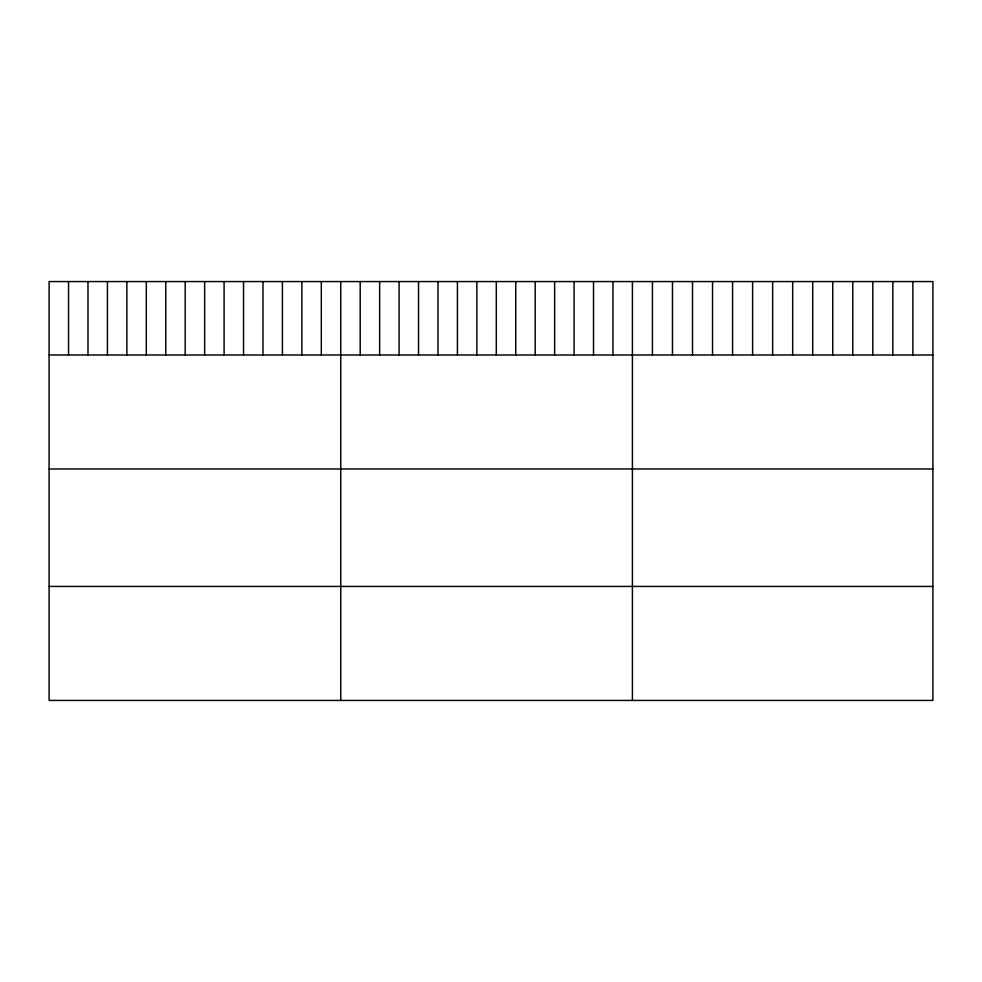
<?xml version="1.0" encoding="UTF-8"?>
<svg xmlns="http://www.w3.org/2000/svg" width="982" height="982" viewBox="0 0 982 982"><rect width="100%" height="100%" fill="white"/><g stroke="black" fill="none" stroke-linecap="round" stroke-linejoin="round"><path stroke-width="1.47" d="M932.9 354.981L932.9 700.436L49.1 700.436L49.1 281.564L932.9 281.564L932.9 354.981L49.1 354.981M49.1 468.979L932.9 468.979M49.1 586.438L932.9 586.438M912.867 281.564L912.867 354.981M892.834 281.564L892.834 354.981M872.802 281.564L872.802 354.981M852.769 281.564L852.769 354.981M832.736 281.564L832.736 354.981M812.703 281.564L812.703 354.981M792.67 281.564L792.67 354.981M772.638 281.564L772.638 354.981M752.605 281.564L752.605 354.981M732.572 281.564L732.572 354.981M712.539 281.564L712.539 354.981M692.506 281.564L692.506 354.981M672.474 281.564L672.474 354.981M652.441 281.564L652.441 354.981M632.408 281.564L632.408 700.436M612.964 281.564L612.964 354.981M593.521 281.564L593.521 354.981M574.077 281.564L574.077 354.981M554.634 281.564L554.634 354.981M535.19 281.564L535.19 354.981M515.746 281.564L515.746 354.981M496.303 281.564L496.303 354.981M476.859 281.564L476.859 354.981M457.416 281.564L457.416 354.981M437.972 281.564L437.972 354.981M418.528 281.564L418.528 354.981M399.085 281.564L399.085 354.981M379.641 281.564L379.641 354.981M360.198 281.564L360.198 354.981M340.754 281.564L340.754 700.436M321.31 281.564L321.31 354.981M301.867 281.564L301.867 354.981M282.423 281.564L282.423 354.981M262.98 281.564L262.98 354.981M243.536 281.564L243.536 354.981M224.092 281.564L224.092 354.981M204.649 281.564L204.649 354.981M185.205 281.564L185.205 354.981M165.762 281.564L165.762 354.981M146.318 281.564L146.318 354.981M126.874 281.564L126.874 354.981M107.431 281.564L107.431 354.981M87.987 281.564L87.987 354.981M68.544 281.564L68.544 354.981"/></g></svg>
